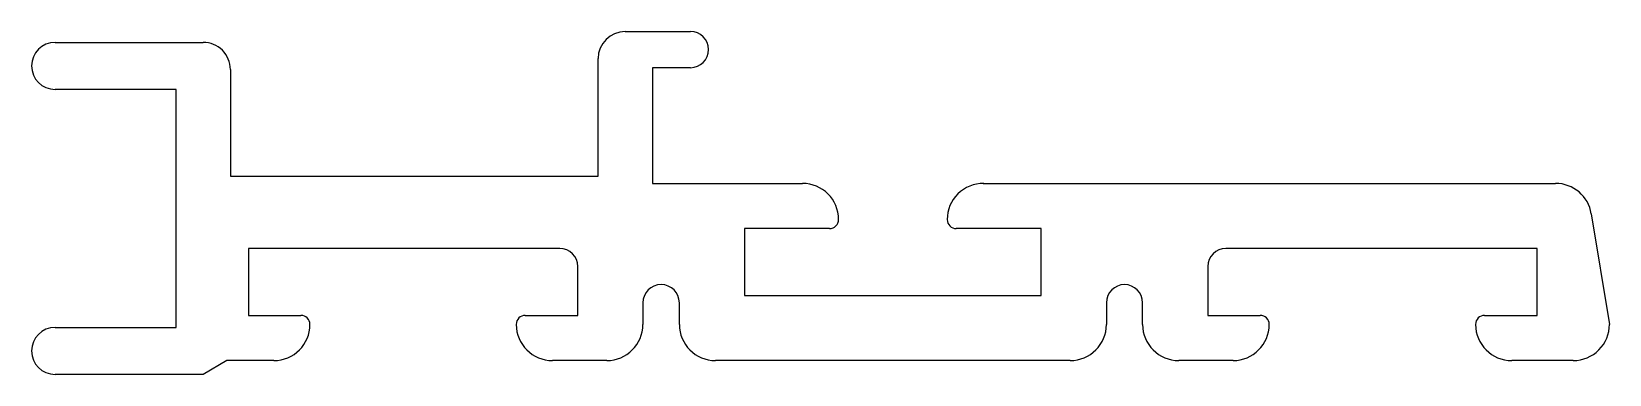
# Model space of a CAD drawing. Extents: x 1727.1 to 1770.7, y 1809 to 1818.5.
import ezdxf

# ---------------------------------------------------------------- set-up
doc = ezdxf.new("R2010")
doc.units = 0
doc.layers.add('KES-ALU_PROFIL', color=52, linetype='CONTINUOUS')

msp = doc.modelspace()

# ---------------------------------------------------------------- linework, layer by layer
at = {"layer": 'KES-ALU_PROFIL', "color": 0}
for p, q in [((1727.785, 1818.169), (1731.878, 1818.169)), ((1743.539, 1818.469), (1745.339, 1818.469)), ((1742.789, 1814.469), (1742.789, 1817.719)), ((1732.628, 1817.419), (1732.628, 1814.469)), ((1745.339, 1817.469), (1744.289, 1817.469)), ((1744.289, 1817.469), (1744.289, 1814.269)), ((1731.128, 1816.869), (1727.785, 1816.869)), ((1731.128, 1810.284), (1731.128, 1816.869)), ((1732.628, 1814.469), (1742.789, 1814.469)), ((1744.289, 1814.269), (1748.435, 1814.269)), ((1753.444, 1814.269), (1753.426, 1814.269)), ((1753.426, 1814.269), (1769.247, 1814.269)), ((1770.234, 1813.431), (1770.735, 1810.369)), ((1749.185, 1813.019), (1746.835, 1813.019)), ((1746.835, 1813.019), (1746.835, 1811.169)), ((1755.035, 1813.019), (1752.685, 1813.019)), ((1755.035, 1811.169), (1755.035, 1813.019)), ((1741.728, 1812.469), (1733.128, 1812.469)), ((1733.128, 1812.469), (1733.128, 1810.619)), ((1768.735, 1812.469), (1760.135, 1812.469)), ((1768.735, 1810.619), (1768.735, 1812.469)), ((1742.228, 1810.619), (1742.228, 1811.969)), ((1759.635, 1811.969), (1759.635, 1810.619)), ((1744.535, 1811.469), (1744.528, 1811.469)), ((1746.835, 1811.169), (1755.035, 1811.169)), ((1744.028, 1810.969), (1744.028, 1810.369)), ((1745.035, 1810.369), (1745.035, 1810.969)), ((1756.835, 1810.969), (1756.835, 1810.369)), ((1757.835, 1810.369), (1757.835, 1810.969)), ((1727.785, 1810.284), (1731.128, 1810.284)), ((1733.128, 1810.619), (1734.578, 1810.619)), ((1740.778, 1810.619), (1742.228, 1810.619)), ((1759.635, 1810.619), (1761.084, 1810.619)), ((1767.285, 1810.619), (1768.735, 1810.619)), ((1731.878, 1808.984), (1727.785, 1808.984)), ((1732.533, 1809.369), (1731.878, 1808.984)), ((1733.828, 1809.369), (1732.533, 1809.369)), ((1743.028, 1809.369), (1741.528, 1809.369)), ((1755.835, 1809.369), (1746.035, 1809.369)), ((1760.334, 1809.369), (1758.835, 1809.369)), ((1769.735, 1809.369), (1768.035, 1809.369))]:
    msp.add_line(p, q, dxfattribs=at)
for centre, radius, start, end in [((1727.785, 1817.519), 0.65, 90.0001, 270.0001), ((1731.878, 1817.419), 0.75, 359.9999, 90.0001), ((1743.539, 1817.719), 0.75, 89.9999, 179.9998), ((1745.339, 1817.969), 0.5, 270, 90), ((1748.435, 1813.269), 1, 0.0031, 90), ((1753.435, 1813.269), 1, 89.49, 180), ((1769.247, 1813.269), 1, 9.2936, 90), ((1749.185, 1813.269), 0.25, 270, 0.0031), ((1752.685, 1813.269), 0.25, 180, 270), ((1741.728, 1811.969), 0.5, 0, 90), ((1760.135, 1811.969), 0.5, 90, 180), ((1744.528, 1810.969), 0.5, 90, 180), ((1744.535, 1810.969), 0.5, 0, 90), ((1757.335, 1810.969), 0.5, 90, 180), ((1757.335, 1810.969), 0.5, 0, 90), ((1727.785, 1809.634), 0.65, 89.9999, 269.9999), ((1733.828, 1810.369), 1, 270, 360), ((1734.578, 1810.369), 0.25, 360, 90), ((1740.778, 1810.369), 0.25, 90, 180), ((1741.528, 1810.369), 1, 180, 270), ((1743.028, 1810.369), 1, 270, 0), ((1746.035, 1810.369), 1, 180, 270), ((1755.835, 1810.369), 1, 270, 0), ((1758.835, 1810.369), 1, 180, 270), ((1760.334, 1810.369), 1, 270, 0), ((1761.084, 1810.369), 0.25, 0, 90), ((1767.285, 1810.369), 0.25, 90, 180), ((1768.035, 1810.369), 1, 180, 270), ((1769.735, 1810.369), 1, 270, 0.0001)]:
    msp.add_arc(centre, radius, start, end, dxfattribs=at)

doc.saveas('drawing.dxf')
